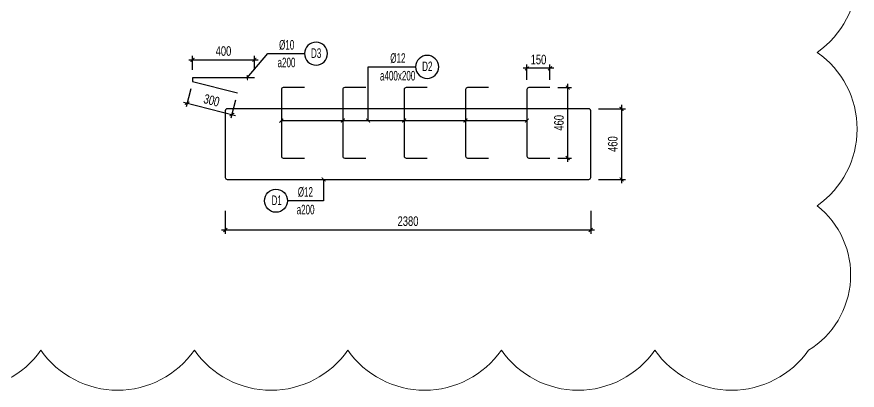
# Model space of a CAD drawing. Header units: millimetres. Extents: x -147841 to 368790, y -162721 to 84261.
# Drawn here: x 139889 to 145364, y -106489 to -104054 of the extents above; entities that cross this region are included whole.
import ezdxf
from ezdxf.enums import TextEntityAlignment as Align

# ---------------------------------------------------------------- set-up
doc = ezdxf.new("R2010")
doc.units = ezdxf.units.MM
doc.header["$LTSCALE"] = 1000
doc.header["$MEASUREMENT"] = 0
doc.header["$PDMODE"] = 1
doc.header["$PDSIZE"] = -10
doc.layers.get('0').update_dxf_attribs({"linetype": 'CONTINUOUS', "lineweight": 18})
doc.layers.get('DEFPOINTS').update_dxf_attribs({"color": 5, "linetype": 'CONTINUOUS', "lineweight": 18})
for name, color, linetype in [('ccu11-Manh', 8, 'CONTINUOUS'), ('ccu11-Thay', 7, 'CONTINUOUS'), ('ccu11-Thepdai', 6, 'CONTINUOUS'), ('KC-Cotthep', 8, 'CONTINUOUS'), ('KC-Dim', 8, 'CONTINUOUS')]:
    doc.layers.add(name, color=color, linetype=linetype)
doc.styles.add('ARIAL', font='arial.ttf', dxfattribs={"width": 0.7})
doc.styles.add('ccu11-dim', font='vnsimli.shx', dxfattribs={"width": 0.65, "bigfont": 'bigfont.shx'})
doc.dimstyles.new('2.5-25', dxfattribs={"dimscale": 25, "dimtxt": 2.5, "dimasz": 1, "dimexe": 1, "dimexo": 2, "dimgap": 1, "dimtad": 1, "dimdec": 1, "dimrnd": 5, "dimdsep": 46, "dimtxsty": 'ARIAL', "dimblk": 'ARCHTICK', "dimcen": -1, "dimdle": 1, "dimclrd": 256, "dimclre": 256, "dimclrt": 3, "dimadec": 0, "dimazin": 2, "dimtfac": 0.1, "dimtdec": 1, "dimtmove": 0, "dimatfit": 1, "dimldrblk": 'ARCHTICK', "dimfxl": 1, "dimtvp": 0.833333, "dimtfill": 1, "dimtolj": 1, "dimtzin": 12, "dimarcsym": 0})
doc.dimstyles.new('ccu11-100x4', dxfattribs={"dimscale": 100, "dimtxt": 2.5, "dimasz": 1, "dimexe": 1, "dimexo": 2, "dimgap": 1, "dimtad": 1, "dimdec": 0, "dimlfac": 0.25, "dimdsep": 46, "dimtxsty": 'ccu11-dim', "dimblk": 'ARCHTICK', "dimcen": -1, "dimdle": 1, "dimclrd": 256, "dimclre": 256, "dimclrt": 31, "dimadec": 0, "dimazin": 2, "dimtfac": 0.1, "dimtdec": 0, "dimtmove": 0, "dimatfit": 1, "dimldrblk": 'ARCHTICK', "dimfxl": 1, "dimtvp": 0.833333, "dimtolj": 1, "dimtzin": 12, "dimarcsym": 0})

# ---------------------------------------------------------------- blocks, each defined once
blk = doc.blocks.new('_ARCHTICK')
at = {"color": 0, "linetype": 'ByBlock', "const_width": 0.3}
blk.add_lwpolyline([(-0.5, -0.5), (0.5, 0.5)], dxfattribs=at)
blk = doc.blocks.new('*D276')
at = {"layer": 'DEFPOINTS', "color": 0, "ltscale": 3000, "transparency": 16777216}
for p in [(141247.5, -105268.8), (143627.5, -105268.8), (143627.5, -105443.8)]:
    blk.add_point(p, dxfattribs=at)
at = {"layer": 'KC-Dim', "lineweight": -2, "ltscale": 3000, "transparency": 16777216}
for p, q in [((141247.5, -105318.8), (141247.5, -105468.8)), ((143627.5, -105318.8), (143627.5, -105468.8)), ((141222.5, -105443.8), (143652.5, -105443.8))]:
    blk.add_line(p, q, dxfattribs=at)
at = {"layer": 'KC-Dim', "lineweight": -2, "ltscale": 3000, "transparency": 16777216, "xscale": 25, "yscale": 25, "zscale": 25, "rotation": 180}
blk.add_blockref('_ARCHTICK', (141247.5, -105443.8), dxfattribs=at)
at = {"layer": 'KC-Dim', "lineweight": -2, "ltscale": 3000, "transparency": 16777216, "xscale": 25, "yscale": 25, "zscale": 25}
blk.add_blockref('_ARCHTICK', (143627.5, -105443.8), dxfattribs=at)
at = {"layer": 'KC-Dim', "color": 3, "ltscale": 3000, "transparency": 16777216, "insert": (142437.5, -105386.8), "char_height": 62.5, "attachment_point": 5, "style": 'ARIAL', "bg_fill": 3, "box_fill_scale": 1.25, "bg_fill_color": 256, "bg_fill_true_color": 13158600, "bg_fill_transparency": 0}
blk.add_mtext('\\A1;2380', dxfattribs=at)
blk = doc.blocks.new('*D277')
at = {"layer": 'DEFPOINTS', "color": 0, "ltscale": 3000, "transparency": 16777216}
for p in [(143362.5, -104515.2), (143477.9, -104515.2), (143362.5, -104975.2)]:
    blk.add_point(p, dxfattribs=at)
at = {"layer": 'KC-Dim', "lineweight": -2, "ltscale": 3000, "transparency": 16777216}
for p, q in [((143477.9, -105000.2), (143477.9, -104490.2)), ((143412.5, -104515.2), (143502.9, -104515.2)), ((143412.5, -104975.2), (143502.9, -104975.2))]:
    blk.add_line(p, q, dxfattribs=at)
at = {"layer": 'KC-Dim', "lineweight": -2, "ltscale": 3000, "transparency": 16777216, "xscale": 25, "yscale": 25, "zscale": 25}
for p, rotation in [((143477.9, -104515.2), 90), ((143477.9, -104975.2), 270)]:
    blk.add_blockref('_ARCHTICK', p, dxfattribs=dict(at, rotation=rotation))
at = {"layer": 'KC-Dim', "color": 3, "ltscale": 3000, "transparency": 16777216, "insert": (143421, -104745.2), "char_height": 62.5, "attachment_point": 5, "rotation": 90, "style": 'ARIAL', "bg_fill": 3, "box_fill_scale": 1.25, "bg_fill_color": 256, "bg_fill_true_color": 13158600, "bg_fill_transparency": 0}
blk.add_mtext('\\A1;460', dxfattribs=at)
blk = doc.blocks.new('att_thep_2')
blk.add_circle((-300, 0), 300)
at = {"color": 3, "style": 'ARIAL', "width": 0.6}
blk.add_attdef('DK', text='', height=250, dxfattribs=at).set_placement((467, 105), align=Align.CENTER)
at = {"color": 31, "style": 'ARIAL', "width": 0.6}
blk.add_attdef('SH', text='', height=250, dxfattribs=at).set_placement((-281, -111), align=Align.CENTER)
at = {"color": 2, "style": 'ARIAL', "width": 0.6}
blk.add_attdef('KC', text='', height=250, dxfattribs=at).set_placement((472, -355), align=Align.CENTER)
blk = doc.blocks.new('*D278')
at = {"layer": 'DEFPOINTS', "color": 0, "ltscale": 3000, "transparency": 16777216}
for p in [(141436.7, -104334.2), (141034.5, -104450.7), (141436.7, -104450.7)]:
    blk.add_point(p, dxfattribs=at)
at = {"layer": 'KC-Dim', "lineweight": -2, "ltscale": 3000, "transparency": 16777216}
for p, q in [((141009.5, -104334.2), (141461.7, -104334.2)), ((141034.5, -104400.7), (141034.5, -104309.2)), ((141436.7, -104400.7), (141436.7, -104309.2))]:
    blk.add_line(p, q, dxfattribs=at)
at = {"layer": 'KC-Dim', "lineweight": -2, "ltscale": 3000, "transparency": 16777216, "xscale": 25, "yscale": 25, "zscale": 25, "rotation": 180}
blk.add_blockref('_ARCHTICK', (141034.5, -104334.2), dxfattribs=at)
at = {"layer": 'KC-Dim', "lineweight": -2, "ltscale": 3000, "transparency": 16777216, "xscale": 25, "yscale": 25, "zscale": 25}
blk.add_blockref('_ARCHTICK', (141436.7, -104334.2), dxfattribs=at)
at = {"layer": 'KC-Dim', "color": 3, "ltscale": 3000, "transparency": 16777216, "insert": (141235.6, -104277.3), "char_height": 62.5, "attachment_point": 5, "style": 'ARIAL', "bg_fill": 3, "box_fill_scale": 1.25, "bg_fill_color": 256, "bg_fill_true_color": 13158600, "bg_fill_transparency": 0}
blk.add_mtext('\\A1;400', dxfattribs=at)
blk = doc.blocks.new('*D279')
at = {"layer": 'DEFPOINTS', "color": 0, "ltscale": 3000, "transparency": 16777216}
for p in [(141034.5, -104474.9), (141326.3, -104548.6), (141290.5, -104690.6)]:
    blk.add_point(p, dxfattribs=at)
at = {"layer": 'KC-Dim', "lineweight": -2, "ltscale": 3000, "transparency": 16777216}
for p, q in [((141022.3, -104523.4), (140992.5, -104641.2)), ((140974.4, -104610.8), (141314.7, -104696.7)), ((141314.1, -104597.1), (141284.4, -104714.8))]:
    blk.add_line(p, q, dxfattribs=at)
at = {"layer": 'KC-Dim', "lineweight": -2, "ltscale": 3000, "transparency": 16777216, "xscale": 25, "yscale": 25, "zscale": 25}
for p, rotation in [((140998.6, -104616.9), 165.8321598795178), ((141290.5, -104690.6), 345.8321598795177)]:
    blk.add_blockref('_ARCHTICK', p, dxfattribs=dict(at, rotation=rotation))
at = {"layer": 'KC-Dim', "color": 3, "ltscale": 3000, "transparency": 16777216, "insert": (141158.5, -104598.6), "char_height": 62.5, "attachment_point": 5, "rotation": 345.8322, "style": 'ARIAL', "bg_fill": 3, "box_fill_scale": 1.25, "bg_fill_color": 256, "bg_fill_true_color": 13158600, "bg_fill_transparency": 0}
blk.add_mtext('\\A1;300', dxfattribs=at)
blk = doc.blocks.new('*D280')
at = {"layer": 'DEFPOINTS', "color": 0, "ltscale": 3000, "transparency": 16777216}
for p in [(143627.5, -104653.8), (143627.5, -105113.8), (143828.3, -105113.8)]:
    blk.add_point(p, dxfattribs=at)
at = {"layer": 'KC-Dim', "lineweight": -2, "ltscale": 3000, "transparency": 16777216}
for p, q in [((143677.5, -104653.8), (143853.3, -104653.8)), ((143828.3, -104628.8), (143828.3, -105138.8)), ((143677.5, -105113.8), (143853.3, -105113.8))]:
    blk.add_line(p, q, dxfattribs=at)
at = {"layer": 'KC-Dim', "lineweight": -2, "ltscale": 3000, "transparency": 16777216, "xscale": 25, "yscale": 25, "zscale": 25}
for p, rotation in [((143828.3, -104653.8), 90), ((143828.3, -105113.8), 270)]:
    blk.add_blockref('_ARCHTICK', p, dxfattribs=dict(at, rotation=rotation))
at = {"layer": 'KC-Dim', "color": 3, "ltscale": 3000, "transparency": 16777216, "insert": (143771.4, -104883.8), "char_height": 62.5, "attachment_point": 5, "rotation": 90, "style": 'ARIAL', "bg_fill": 3, "box_fill_scale": 1.25, "bg_fill_color": 256, "bg_fill_true_color": 13158600, "bg_fill_transparency": 0}
blk.add_mtext('\\A1;460', dxfattribs=at)
blk = doc.blocks.new('*D1526')
at = {"layer": 'DEFPOINTS', "color": 0, "ltscale": 3000, "transparency": 16777216}
for p in [(143212.5, -104515.2), (143362.5, -104515.2)]:
    blk.add_point(p, dxfattribs=at)
at = {"layer": 'KC-Dim', "lineweight": -2, "ltscale": 3000, "transparency": 16777216}
for p, q in [((143387.5, -104389.8), (143187.5, -104389.8)), ((143212.5, -104465.2), (143212.5, -104364.8)), ((143362.5, -104465.2), (143362.5, -104364.8))]:
    blk.add_line(p, q, dxfattribs=at)
at = {"layer": 'KC-Dim', "lineweight": -2, "ltscale": 3000, "transparency": 16777216, "xscale": 25, "yscale": 25, "zscale": 25, "rotation": 180}
blk.add_blockref('_ARCHTICK', (143212.5, -104389.8), dxfattribs=at)
at = {"layer": 'KC-Dim', "lineweight": -2, "ltscale": 3000, "transparency": 16777216, "xscale": 25, "yscale": 25, "zscale": 25}
blk.add_blockref('_ARCHTICK', (143362.5, -104389.8), dxfattribs=at)
at = {"layer": 'KC-Dim', "color": 3, "ltscale": 3000, "transparency": 16777216, "insert": (143287.5, -104332.9), "char_height": 62.5, "attachment_point": 5, "style": 'ARIAL', "bg_fill": 3, "box_fill_scale": 1.25, "bg_fill_color": 256, "bg_fill_true_color": 13158600, "bg_fill_transparency": 0}
blk.add_mtext('\\A1;150', dxfattribs=at)
at = {"layer": 'DEFPOINTS', "color": 0, "ltscale": 3000, "transparency": 16777216}
blk.add_point((143212.5, -104389.8), dxfattribs=at)
blk = doc.blocks.new('*U1549')
at = {"layer": 'ccu11-Thepdai', "flags": 128}
blk.add_lwpolyline([(75, 230), (-62.5, 230, 0.414214), (-75, 217.5), (-75, -114.4), (-75, -217.5, 0.414214), (-62.5, -230), (75, -230)], format="xyb", dxfattribs=at)
blk = doc.blocks.new('*U1550')
at = {"layer": 'ccu11-Thay', "color": 0, "linetype": 'ByBlock', "lineweight": -2, "transparency": 16777216}
for p in [(0, 0), (400, 0), (800, 0), (1200, 0), (1600, 0)]:
    blk.add_blockref('*U1549', p, dxfattribs=at)

msp = doc.modelspace()

# ---------------------------------------------------------------- linework, layer by layer
at = {"layer": 'ccu11-Thepdai', "flags": 128}
msp.add_lwpolyline([(141436.65, -104450.74), (141034.49, -104450.74), (141034.49, -104474.91), (141326.34, -104548.58)], dxfattribs=at)
at = {"layer": 'ccu11-Thepdai'}
msp.add_lwpolyline([(141259.99, -105113.75), (143614.99, -105113.75, 0.4142136), (143627.49, -105101.25), (143627.49, -104666.25, 0.4142136), (143614.99, -104653.75), (141259.99, -104653.75, 0.4142136), (141247.49, -104666.25), (141247.49, -105101.25, 0.4142136)], format="xyb", close=True, dxfattribs=at)
at = {"layer": 'KC-Dim', "ltscale": 3000}
msp.add_lwpolyline([(141612.49, -104730.27), (143212.49, -104730.27)], dxfattribs=at)

# ---------------------------------------------------------------- block references
at = {"layer": 'KC-Cotthep'}
ref = msp.add_blockref('att_thep_2', (141763.36, -104294.05), dxfattribs=dict(at, xscale=-0.25, yscale=0.25, zscale=0.25))
ref.add_attrib('KC', 'a200', dxfattribs={"layer": '0', "color": 2, "height": 62.5, "style": 'ARIAL', "width": 0.6}).set_placement((141646, -104382.88), align=Align.CENTER)
ref.add_attrib('DK', '%%C10', dxfattribs={"layer": '0', "color": 15, "height": 62.5, "style": 'ARIAL', "width": 0.6}).set_placement((141647.35, -104267.7), align=Align.CENTER)
ref.add_attrib('SH', 'D3', dxfattribs={"layer": '0', "color": 31, "height": 62.5, "style": 'ARIAL', "width": 0.6}).set_placement((141839.18, -104321.92), align=Align.CENTER)
ref = msp.add_blockref('att_thep_2', (142487.4, -104380.31), dxfattribs=dict(at, xscale=-0.25, yscale=0.25, zscale=0.25))
ref.add_attrib('KC', 'a400x200', dxfattribs={"layer": '0', "color": 2, "height": 62.5, "style": 'ARIAL', "width": 0.6}).set_placement((142370.05, -104469.13), align=Align.CENTER)
ref.add_attrib('DK', '%%C12', dxfattribs={"layer": '0', "color": 215, "height": 62.5, "style": 'ARIAL', "width": 0.6}).set_placement((142371.39, -104353.95), align=Align.CENTER)
ref.add_attrib('SH', 'D2', dxfattribs={"layer": '0', "color": 31, "height": 62.5, "style": 'ARIAL', "width": 0.6}).set_placement((142563.23, -104408.18), align=Align.CENTER)
at = {"layer": 'KC-Dim', "ltscale": 3000, "xscale": 25, "yscale": 25, "zscale": 25, "rotation": 180}
for p in [(141612.49, -104730.27), (142012.49, -104730.27), (142412.49, -104730.27), (142812.49, -104730.27), (143212.49, -104730.27)]:
    msp.add_blockref('_ARCHTICK', p, dxfattribs=at)

# ---------------------------------------------------------------- dimensions: what is measured, and where the dimension line sits
at = {"layer": 'KC-Dim', "ltscale": 3000}
dim = msp.add_linear_dim(base=(143627.49, -105443.77), p1=(141247.49, -105268.77), p2=(143627.49, -105268.77), dimstyle='2.5-25', override={"dimfxl": 7, "dimfxlon": 1}, dxfattribs=at)
dim.commit()
dim.dimension.update_dxf_attribs({"geometry": '*D276', "text_midpoint": (142437.49, -105386.83)})

# ---------------------------------------------------------------- leaders
for points in [[(141390.63, -104450.74), (141524.92, -104294.05), (141763.36, -104294.05)], [(142177.24, -104730.27), (142177.24, -104380.31), (142488.61, -104380.31)]]:
    msp.add_leader(points, dimstyle='2.5-25', override={"dimgap": 1, "dimtad": 0, "dimfxl": 7, "dimfxlon": 1}, dxfattribs=at)

# ---------------------------------------------------------------- next in the draw order: block references
at = {"layer": 'KC-Cotthep'}
ref = msp.add_blockref('att_thep_2', (141652.57, -105253.36), dxfattribs=dict(at, xscale=0.25, yscale=0.25, zscale=0.25))
ref.add_attrib('KC', 'a200', dxfattribs={"layer": '0', "color": 2, "height": 62.5, "style": 'ARIAL', "width": 0.6}).set_placement((141770.54, -105342.18), align=Align.CENTER)
ref.add_attrib('DK', '%%C12', dxfattribs={"layer": '0', "color": 215, "height": 62.5, "style": 'ARIAL', "width": 0.6}).set_placement((141769.22, -105227), align=Align.CENTER)
ref.add_attrib('SH', 'D1', dxfattribs={"layer": '0', "color": 31, "height": 62.5, "style": 'ARIAL', "width": 0.6}).set_placement((141582.32, -105281.23), align=Align.CENTER)

# ---------------------------------------------------------------- next in the draw order: dimensions: what is measured, and where the dimension line sits
at = {"layer": 'KC-Dim', "ltscale": 3000}
dim = msp.add_linear_dim(base=(141436.65, -104334.16), p1=(141034.49, -104450.74), p2=(141436.65, -104450.74), dimstyle='2.5-25', override={"dimfxl": 7, "dimfxlon": 1}, dxfattribs=at)
dim.commit()
dim.dimension.update_dxf_attribs({"geometry": '*D278', "text_midpoint": (141235.57, -104277.25)})
for base, p1, p2, picture, middle in [((143477.93, -104515.19), (143362.49, -104975.19), (143362.49, -104515.19), '*D277', (143421.02, -104745.19)), ((143828.29, -105113.75), (143627.49, -104653.75), (143627.49, -105113.75), '*D280', (143771.38, -104883.75))]:
    dim = msp.add_linear_dim(base=base, p1=p1, p2=p2, angle=90, dimstyle='2.5-25', override={"dimfxl": 7, "dimfxlon": 1}, dxfattribs=at)
    dim.commit()
    dim.dimension.update_dxf_attribs({"geometry": picture, "text_midpoint": middle})

# ---------------------------------------------------------------- next in the draw order: leaders
at = {"layer": 'ccu11-Manh', "ltscale": 3000}
msp.add_leader([(141887.23, -105113.75), (141887.23, -105253.36), (141652.57, -105253.36)], dimstyle='ccu11-100x4', override={"dimasz": 0.25, "dimtad": 0}, dxfattribs=at)

# ---------------------------------------------------------------- next in the draw order: dimensions: what is measured, and where the dimension line sits
at = {"layer": 'KC-Dim', "ltscale": 3000}
dim = msp.add_aligned_dim(p1=(141034.49, -104474.91), p2=(141326.34, -104548.58), distance=-146.46, dimstyle='2.5-25', override={"dimfxl": 7, "dimfxlon": 1}, dxfattribs=at)
dim.commit()
dim.dimension.update_dxf_attribs({"geometry": '*D279', "text_midpoint": (141158.5, -104598.56)})

# ---------------------------------------------------------------- next in the draw order: linework, layer by layer
at = {"layer": 'DEFPOINTS', "color": 1, "flags": 128}
msp.add_lwpolyline([(139731.83, -96656.88, -0.5205671), (140731.83, -96656.88, -0.5205671), (141731.83, -96656.88, -0.5205671), (142731.83, -96656.88, -0.5205671), (143731.83, -96656.88, -0.5205671), (144731.83, -96656.88, -0.5205671), (145103.07, -97285.64, -0.5205671), (145103.07, -98285.64, -0.5205671), (145103.07, -99285.64, -0.5205671), (145103.07, -100285.64, -0.5205671), (145103.07, -101285.64, -0.5205671), (145103.07, -102285.64, -0.5205671), (145103.07, -103285.64, -0.5205671), (145103.07, -104285.64, -0.5205671), (145103.07, -105285.64, -0.5205671), (145045.95, -106228.51, -0.5205671), (144045.95, -106228.51, -0.5205671), (143045.95, -106228.51, -0.5205671), (142045.95, -106228.51, -0.5205671), (141045.95, -106228.51, -0.5205671), (140045.95, -106228.51, -0.5205671), (139045.95, -106228.51, -0.5205671)], format="xyb", dxfattribs=at)

# ---------------------------------------------------------------- next in the draw order: dimensions: what is measured, and where the dimension line sits
at = {"layer": 'KC-Dim', "ltscale": 3000}
dim = msp.add_linear_dim(base=(143212.49, -104389.81), p1=(143362.49, -104515.19), p2=(143212.49, -104515.19), dimstyle='2.5-25', override={"dimtix": 1, "dimfxl": 7, "dimfxlon": 1}, dxfattribs=at)
dim.commit()
dim.dimension.update_dxf_attribs({"geometry": '*D1526', "text_midpoint": (143287.49, -104332.9)})

# ---------------------------------------------------------------- next in the draw order: block references
at = {"layer": 'ccu11-Thay'}
msp.add_blockref('*U1550', (141687.49, -104745.19), dxfattribs=at)

doc.saveas('drawing.dxf')
